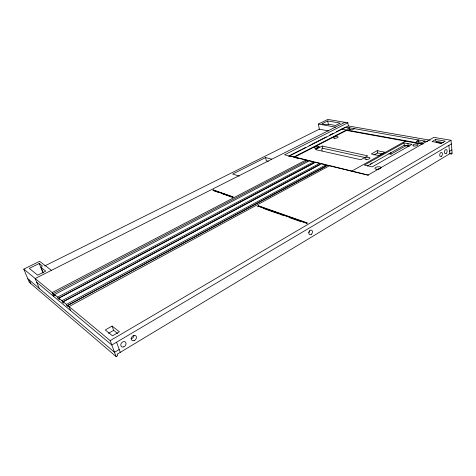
<?xml version="1.0" encoding="UTF-8"?>
<svg xmlns="http://www.w3.org/2000/svg" width="476" height="476" viewBox="0 0 476 476"><rect width="100%" height="100%" fill="white"/><g stroke="black" fill="none" stroke-linecap="round" stroke-linejoin="round"><path stroke-width="0.71" d="M41.144 267.512L42.334 265.905L39.199 263.49L29.304 268.381L37.663 275.158L45.75 271.094L41.144 267.512L43.227 272.677M51.42 270.35L39.597 261.33L23.8 269.113L29.28 282.286L116.12 356.589L117.685 355.643L117.15 354.209L451.284 152.814L451.391 154.01L449.213 153.599M451.391 154.01L452.2 153.522L451.01 140.277L433.838 137.368L367.829 175.186L327.601 165.345L67.741 305.485L68.27 306.83L66.967 305.747L66.438 304.408L63.231 301.754L321.371 163.815L325.81 164.904L326.018 166.076L66.967 305.747M119.22 349.455L114.514 352.276L27.792 278.716M449.445 151.392L451.879 149.934M451.337 143.913L111.824 345.023L36.712 282.262M67.741 305.485L110.194 340.632L451.01 140.277M257.724 206.078L306.556 223.268L307.216 222.875L258.367 205.727L257.813 206.447L258.45 206.102L307.3 223.274M108.522 333.319L113.645 330.344L117.584 333.468M112.074 326.048L105.267 329.975L112.491 335.83L119.381 331.796L112.074 326.048L113.645 330.344M435.635 139.498L432.024 141.574L441.668 143.27L445.286 141.152L435.635 139.498L435.814 141.289L443.388 142.61M424.663 141.075L422.218 142.473L416.137 141.384L418.577 140.004L418.82 142.193M388.957 153.76L390.98 154.176L405.945 145.733M367.341 165.999L404.273 145.216L409.538 146.209M351.937 171.009L405.391 141.128M403.987 142.901L364.39 165.083L372.202 166.88L411.924 144.371L403.987 142.901L404.273 145.216M374.005 154.962L377.587 152.975L382.46 153.986M377.26 150.66L371.28 153.968L378.92 155.581L384.923 152.225L377.26 150.66L377.587 152.975M329.404 165.785L69.05 306.568L70.638 310.608M66.438 304.408L325.81 164.904M61.963 300.701L319.616 163.387L319.83 164.547L62.487 302.028L61.963 300.701L58.857 298.131L315.302 162.334L319.616 163.387M54.55 294.567L57.62 297.113L58.149 298.422L313.797 163.06L313.583 161.911L309.287 160.858L54.55 294.567L55.073 295.87L53.865 294.87L53.342 293.567L23.8 269.113M57.62 297.113L313.583 161.911M305.925 160.037L52.152 292.579L53.711 296.465M53.342 293.567L307.603 160.448L307.817 161.584M232.913 196.796L213.349 189.93L212.939 190.138L232.496 197.016L232.913 196.796L233.002 197.153L232.585 197.367L222.108 193.678M365.276 157.568L322.627 148.25L321.74 148.708L322.133 150.88M316.135 148.411L319.402 146.727M354.531 128.675L352.157 129.9L347.224 129.02L349.592 127.806L349.908 129.793M322.24 146.072L315.427 149.589L360.838 159.734L367.823 155.872L322.24 146.072L322.627 148.25M294.108 157.354L346.54 130.43L422.123 144.174M294.025 156.913L346.474 130.002M301.207 149.678L289.289 155.753L368.614 175.144M302.522 149.012L305.836 147.322M309.138 145.638L310.471 144.96M311.792 144.287L326.352 136.868M329.66 135.184L332.974 133.494M336.276 131.81L344.975 127.378M288.563 156.437L348.337 125.967L430.155 140.224M233.002 197.153L213.438 190.275L213.028 190.483L218.615 192.447M348.337 125.967L347.837 122.802L284.6 154.813L307.603 160.448M344.981 122.32L35.182 278.537L39.24 288.426M271.707 159.151L265.614 157.58L232.639 174.055L239.202 176.072M44.661 265.989L319.331 129.18L328.69 130.936M327.762 120.952L321.871 123.861L326.471 124.682L328.815 124.296L335.491 125.48L340.233 123.094L327.762 120.952L328.345 124.367M319.384 129.508L318.414 124.04L327.809 119.411L347.837 122.802M437.498 142.729L441.627 143.454M345.546 127.086L427.728 141.616M318.414 124.04L335.491 127.104M341.572 129.115L423.247 143.913M405.588 145.4L407.045 145.674M405.623 145.674L408.533 146.221M295.542 157.705L297.684 158.228M268.339 161.305L266.31 160.769L265.614 157.58M263.389 208.417L279.436 214.075M280.828 214.563L284.315 215.795M289.2 217.514L301.052 221.697M58.149 298.422L59.381 299.452L58.857 298.131M62.487 302.028L63.754 303.081L63.231 301.754M29.304 280.001L30.791 283.583M39.199 263.49L43.06 273.081M110.194 340.632L116.12 356.589M116.566 342.214L120.273 352.329M213.349 189.93L213.438 190.275M232.496 197.016L232.585 197.367M258.367 205.727L258.45 206.102M306.556 223.268L306.633 223.666M390.754 152.433L390.98 154.176M407.932 143.633L408.212 145.959M436.688 141.414L436.807 142.61M448.892 145.358L449.665 153.796M309.376 230.848A2.422 1.708 -69.9 0 1 308.817 232.609M133.899 335.294A2.939 2.291 -51.4 0 1 130.835 338.799M378.896 169.022A3.052 1.196 -8.5 0 1 374.933 168.445A3.052 1.196 -8.5 0 1 378.569 166.737A3.052 1.196 -8.5 0 1 380.657 168.195M380.211 168.51A3.052 1.196 -8.5 0 1 379.61 168.796M376.647 169.605A3.046 1.202 -8.5 0 1 377.355 169.385M378.128 169.224A3.046 1.202 -8.5 0 1 378.908 169.153M372.065 162.893A4.094 1.571 -8.9 0 1 370.286 164.131M441.579 156.17A2.136 1.273 -76 0 0 441.865 152.57A2.136 1.273 -76 0 0 439.723 154.76A2.136 1.273 -76 0 0 441.579 156.17M311.494 234.204A2.434 1.708 -69.9 0 0 311.596 230.194A2.434 1.708 -69.9 0 0 308.835 232.895A2.434 1.708 -69.9 0 0 311.494 234.204M134.018 340.655A2.957 2.297 -51.6 0 0 136.023 336.056A2.957 2.297 -51.6 0 0 131.578 337.454A2.957 2.297 -51.6 0 0 134.018 340.655M123.57 346.927A2.999 2.326 -50.3 0 0 125.599 342.286A2.999 2.326 -50.3 0 0 121.065 343.72A2.999 2.326 -50.3 0 0 123.57 346.927M446.31 153.284A2.124 1.261 -76.2 0 0 446.595 149.696A2.124 1.261 -76.2 0 0 444.477 151.868A2.124 1.261 -76.2 0 0 446.31 153.284M413.817 145.965A2.63 0.958 -7.6 0 0 418.041 144.877A2.63 0.958 -7.6 0 0 414.519 144.234A2.63 0.958 -7.6 0 0 413.817 145.965M366.222 159.448A2.612 0.988 -9 0 0 369.989 158.008A2.612 0.988 -9 0 0 366.02 157.752A2.612 0.988 -9 0 0 366.222 159.448M315.404 148.209A2.38 0.845 -10.9 0 0 318.968 146.9A2.38 0.845 -10.9 0 0 315.499 146.709A2.38 0.845 -10.9 0 0 315.404 148.209M334.634 138.302A2.344 0.809 -10.3 0 0 338.097 137.034A2.344 0.809 -10.3 0 0 334.622 136.88A2.344 0.809 -10.3 0 0 334.634 138.302"/></g></svg>
